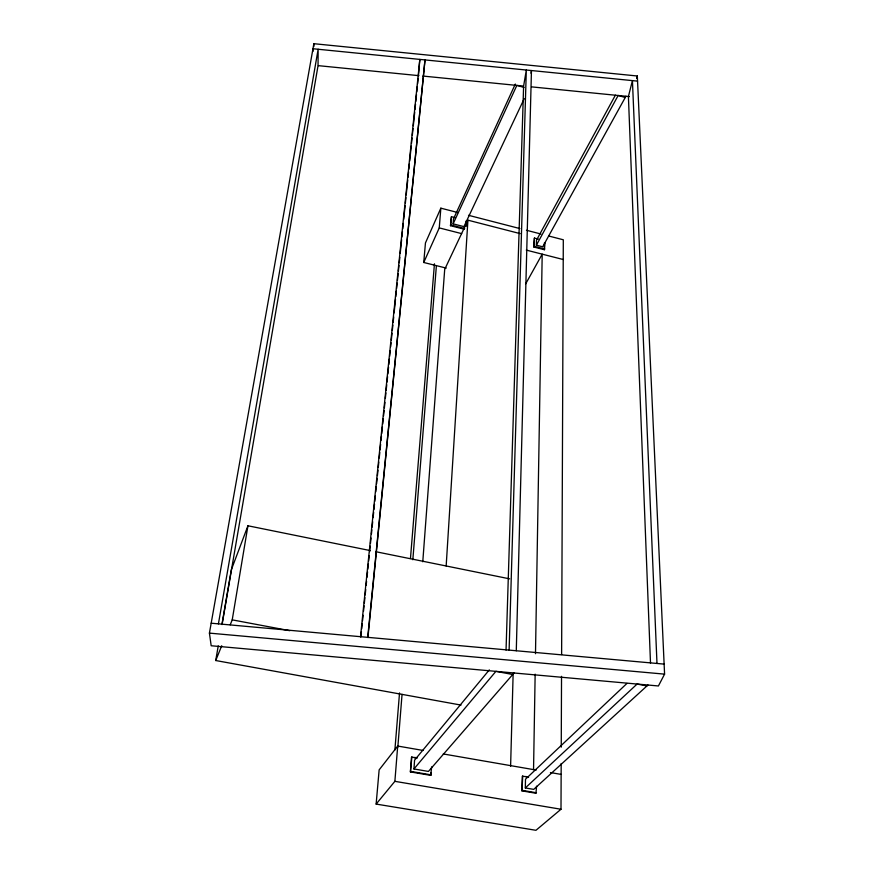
<?xml version="1.0" encoding="UTF-8"?>
<svg xmlns="http://www.w3.org/2000/svg" width="874" height="874" viewBox="0 0 874 874"><rect width="100%" height="100%" fill="white"/><g stroke="black" fill="none" stroke-linecap="round" stroke-linejoin="round"><path stroke-width="1.31" d="M312.968 51.468L312.968 48.736L637.55 81.129M313.853 46.431L313.864 43.7L637.321 75.994L664.579 674.138L658.417 685.97L211.18 645.755L209.421 633.115L313.864 43.7M423.158 750.46L397.703 746.046L379.141 769.885L376.137 804.08L535.959 830.3L560.999 809.248L561.184 763.505M561.25 747.161L561.534 676.334M561.621 654.539L563.304 239.782L548.828 236.035M538.351 239.083L534.418 238.067L533.85 247.025L544.382 249.724L544.491 242.655M527.83 776.713L522.259 776.32L521.942 790.872L535.959 793.253L536.581 786.174M544.382 249.724L544.873 243.114M533.544 769.623L535.15 674.16M535.489 653.708L542.197 254.159L525.7 283.832M647.94 685.03L533.73 789.375L525.318 787.944L525.493 779.215L626.931 683.435M625.937 96.26L542.699 246.807L536.385 245.19L536.483 240.252L615.383 95.168M521.942 790.872L522.761 775.839M533.85 247.025L534.418 238.067M516.283 650.759L531.458 70.543L530.999 73.219M510.602 766.367L513.147 673.373M509.116 650.114L526.323 70.029L523.613 86.078L506.046 650.07M446.166 565.981L467.929 220.172L520.15 233.62M417.28 757.671L411.479 757.255L410.409 771.917L430.707 775.369L430.882 772.703M430.707 775.369L431.658 766.88M466.126 226.475L466.498 220.598L466.159 221.33M514.043 672.991L428.446 771.436L413.948 768.967L414.582 760.161L489.309 669.877M524.236 98.631L463.93 226.628L453.136 223.864L453.486 218.915L515.321 84.035M464.367 229.25L450.503 225.7L451.454 216.719L455.212 217.692M410.409 771.917L411.905 756.742M450.503 225.7L451.454 216.719M422.776 561.764L444.702 269.389L467.929 220.172M394.884 749.979L399.527 692.94M410.463 558.497L434.444 263.806M376.137 804.08L394.873 781.334L397.703 746.046M446.232 268.089L423.737 262.484L439.261 227.906L440.846 208.165L457.965 212.579M397.812 747.314L402.051 694.371M412.834 559.753L436.377 265.882M418.46 75.612L419.826 59.399L360.503 636.687M423.737 262.484L425.452 242.95L440.846 208.165M367.714 637.343L424.993 59.913L367.921 637.605M360.875 636.971L361.432 631.541M361.716 628.832L362.273 623.413M362.546 620.693L363.103 615.274M363.518 611.21L364.076 605.78M364.349 603.071L364.906 597.652M365.19 594.932L365.747 589.513M366.162 585.438L366.577 581.374M366.993 577.31L367.55 571.88M367.834 569.171L368.391 563.752M368.664 561.032L369.221 555.613M369.636 551.549L370.194 546.119M370.478 543.409L371.035 537.991M371.45 533.916L371.865 529.852M372.138 527.142L372.695 521.712M373.111 517.648L373.668 512.219M373.952 509.509L374.509 504.09M374.782 501.381L375.339 495.951M375.754 491.887L376.312 486.457M376.596 483.748L377.153 478.329M377.426 475.609L377.983 470.19M378.267 467.481L378.813 462.051M379.24 457.987L379.797 452.568M380.07 449.848L380.627 444.429M381.042 440.354L381.457 436.29M381.741 433.58L382.43 426.796M382.714 424.087L383.271 418.668M383.544 415.948L384.101 410.529M384.385 407.819L384.942 402.39M385.358 398.326L385.915 392.907M386.188 390.186L386.745 384.768M387.029 382.058L387.575 376.628M387.859 373.919L388.559 367.135M388.832 364.425L389.389 359.006M389.662 356.297L390.219 350.867M390.634 346.803L391.06 342.728M391.334 340.019L392.033 333.245M392.306 330.525L392.863 325.106M393.147 322.397L393.704 316.967M394.119 312.903L395.507 299.345M395.791 296.636L396.337 291.206M396.621 288.496L397.178 283.067M397.452 280.357L398.151 273.584M398.424 270.864L398.981 265.445M399.265 262.735L399.822 257.306M400.237 253.242L401.625 239.684M401.909 236.974L402.466 231.544M402.739 228.835L403.296 223.416M403.712 219.341L405.099 205.783M405.383 203.074L405.94 197.644M406.213 194.935L407.743 180.022M408.027 177.313L408.584 171.883M408.857 169.174L409.414 163.755M409.698 161.035L411.228 146.122M411.501 143.412L412.058 137.983M412.331 135.273L413.031 128.5M413.315 125.78L414.702 112.222M414.975 109.512L415.532 104.093M415.816 101.373L416.505 94.6M416.789 91.89L417.346 86.46M417.619 83.751L418.176 78.332M230.223 624.79L232.222 619.863L247.943 525.777L370.336 550.598M461.035 705.089L215.725 660.526L218.249 645.853M221.92 624.517L231.315 569.826L247.943 525.777M222.083 624.506L318.049 65.626L318.147 49.261L218.413 623.861M636.687 78.442L637.321 75.994M215.725 660.526L221.723 645.744M453.136 223.864L516.84 85.401L524.061 87.433M536.385 245.19L618.158 95.485L625.249 97.495M413.948 768.967L495.908 671.352L512.721 674.51M525.318 787.944L637.102 684.058L646.957 685.926M211.18 623.206L664.12 664.109M209.421 633.115L664.579 674.138M318.365 65.659L418.875 75.656M422.95 76.06L523.45 86.067M531.6 86.876L629.389 96.61M394.873 781.334L560.999 809.248M410.824 771.425L431.144 774.877M522.444 790.391L536.483 792.784M414.178 757.714L416.865 758.184M526.061 776.975L528.584 777.412M443.249 753.945L536.177 770.07M550.423 772.55L561.141 774.408M232.222 619.863L289.818 630.7M375.656 551.68L509.629 578.85M450.842 224.957L464.717 228.507M534.243 246.304L544.775 249.003M439.261 227.906L461.68 233.631M526.301 250.106L563.227 259.523M468.497 215.299L519.855 228.562M526.443 230.255L540.919 234.003M656.986 663.464L632.426 80.616L628.406 96.511L650.507 663.158"/></g></svg>
